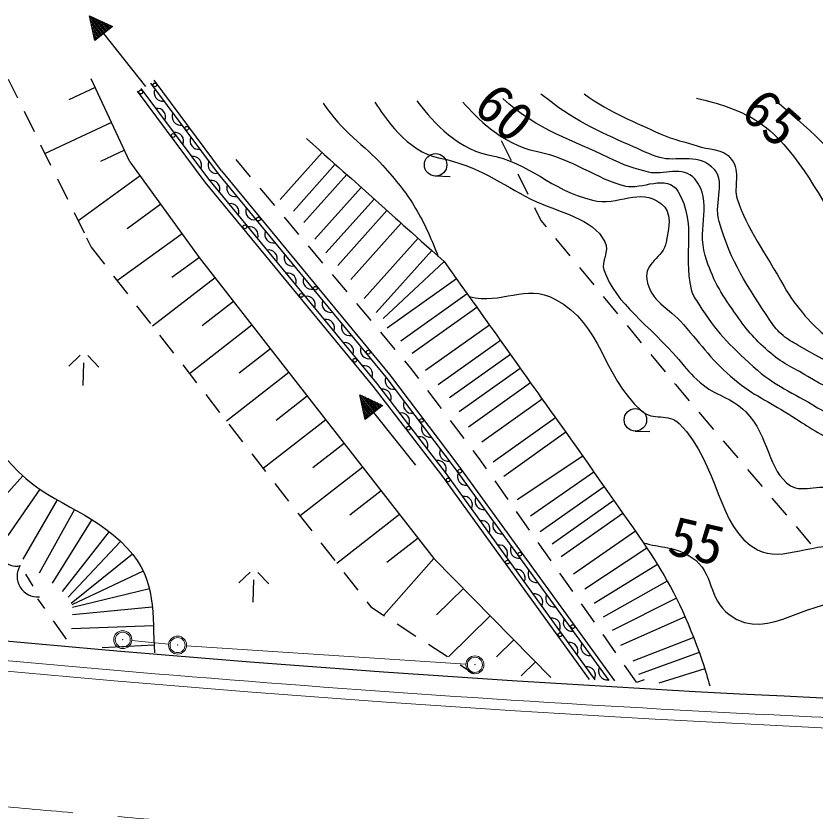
# Model space of a CAD drawing. Units: millimetres, scale not verified. Extents: x 40004 to 680061, y 20002 to 380034.
# Drawn here: x 403146 to 429757, y 272682 to 299165 of the extents above; entities that cross this region are included whole.
import ezdxf
from ezdxf.enums import TextEntityAlignment as Align

# ---------------------------------------------------------------- set-up
doc = ezdxf.new("R2010")
doc.units = ezdxf.units.MM
doc.header["$LTSCALE"] = 1000.09
doc.header["$PDMODE"] = 32
doc.header["$PDSIZE"] = 500
doc.linetypes.add('CHAIN', pattern=[18.5, 12, -1.5, 3.5, -1.5])
for name, color, linetype, lineweight in [('M-BGD', 7, 'Continuous', 25), ('M-BMK', 2, 'CHAIN', 13), ('M-BMK-ROW', 30, 'Continuous', 13), ('M-STR-STR1', 1, 'Continuous', 13)]:
    doc.layers.add(name, color=color, linetype=linetype, lineweight=lineweight)
doc.styles.add('ＭＳ ゴシック', font='')
doc.styles.get('ＭＳ ゴシック').set_extended_font_data('MS Gothic')

msp = doc.modelspace()

# ---------------------------------------------------------------- linework, layer by layer
at = {"layer": 'M-BGD'}
for p, q in [((405600, 299165), (406361, 298812)), ((405775, 298345), (405600, 299165)), ((405612, 299110), (406048, 298563)), ((405651, 299141), (406087, 298594)), ((405635, 299001), (406009, 298531)), ((405659, 298891), (405970, 298500)), ((405753, 299094), (406126, 298625)), ((405854, 299047), (406166, 298656)), ((405955, 299000), (406205, 298687)), ((406057, 298953), (406244, 298718)), ((406158, 298906), (406283, 298750)), ((406260, 298859), (406322, 298781)), ((405682, 298782), (405931, 298469)), ((405705, 298673), (405892, 298438)), ((406361, 298812), (405775, 298345)), ((407470, 296819), (406068, 298578)), ((405728, 298563), (405853, 298407)), ((405751, 298454), (405814, 298376)), ((403205, 296426), (402899, 297048)), ((406939, 294309), (405654, 297067)), ((409993, 294004), (407747, 297023)), ((405786, 296783), (404903, 296371)), ((409564, 293724), (407315, 296747)), ((407627, 296932), (409875, 293911)), ((409446, 293632), (407195, 296657)), ((403758, 295305), (403426, 295978)), ((406332, 295612), (404101, 294572)), ((404311, 294184), (403979, 294857)), ((419310, 295022), (419643, 294350)), ((406759, 294695), (405960, 294323)), ((413341, 294617), (411940, 293049)), ((410469, 294382), (410950, 293807)), ((406939, 294309), (409252, 291118)), ((413781, 294224), (412383, 292660)), ((407282, 293835), (405209, 292332)), ((409875, 293911), (415468, 287131)), ((409993, 294004), (415586, 287224)), ((414160, 293886), (412735, 292291)), ((417110, 293835), (417609, 293818)), ((419864, 293902), (420197, 293229)), ((404532, 293736), (404863, 293063)), ((415045, 286836), (409446, 293632)), ((415163, 286930), (409564, 293724)), ((411271, 293424), (411753, 292849)), ((414645, 293452), (413104, 291729)), ((415075, 293068), (413468, 291270)), ((407966, 292892), (406846, 292080)), ((420418, 292781), (420631, 292351)), ((405084, 292614), (405415, 291941)), ((412074, 292466), (412556, 291891)), ((415501, 292688), (413863, 290855)), ((415972, 292267), (414293, 290389)), ((420631, 292351), (420802, 292142)), ((405494, 291779), (405649, 291464)), ((408678, 291910), (406526, 290349)), ((416538, 291761), (414746, 289755)), ((421119, 291755), (421595, 291175)), ((405649, 291464), (406090, 290897)), ((412877, 291508), (413359, 290933)), ((416993, 291354), (415147, 289288)), ((409253, 291117), (408340, 290455)), ((409252, 291118), (417060, 281097)), ((417404, 290987), (415376, 289084)), ((421912, 290789), (422387, 290208)), ((406397, 290502), (406857, 289910)), ((409776, 290446), (407698, 288828)), ((413680, 290550), (414161, 289975)), ((417813, 290413), (415508, 288770)), ((418174, 289906), (415965, 288331)), ((422704, 289822), (423179, 289242)), ((410390, 289657), (409352, 288848)), ((414482, 289591), (414964, 289016)), ((407164, 289515), (407624, 288923)), ((418495, 289456), (416346, 287925)), ((411005, 288868), (408926, 287248)), ((418913, 288869), (416786, 287353)), ((423496, 288855), (423971, 288275)), ((407931, 288528), (408391, 287936)), ((415285, 288633), (415767, 288058)), ((419279, 288356), (417204, 286877)), ((411619, 288080), (410580, 287270)), ((405288, 287862), (404901, 287499)), ((405538, 287854), (405901, 287467)), ((416088, 287675), (416286, 287438)), ((419614, 287886), (417588, 286443)), ((424288, 287888), (424764, 287308)), ((405381, 286858), (405405, 287608)), ((408698, 287541), (409158, 286949)), ((416286, 287438), (416552, 287086)), ((419942, 287426), (417904, 285974)), ((412234, 287291), (410153, 285669)), ((415586, 287224), (417862, 284215)), ((417452, 283959), (415163, 286930)), ((415468, 287131), (417742, 284126)), ((420286, 286944), (418220, 285472)), ((425081, 286921), (425110, 286885)), ((425110, 286885), (425565, 286349)), ((417332, 283870), (415045, 286836)), ((416853, 286687), (417305, 286089)), ((409465, 286554), (409926, 285962)), ((412849, 286502), (411808, 285691)), ((414597, 286547), (415358, 286194)), ((414771, 285727), (414597, 286547)), ((414609, 286493), (415045, 285945)), ((414632, 286383), (415006, 285914)), ((414648, 286524), (415084, 285976)), ((414749, 286477), (415123, 286007)), ((414851, 286430), (415162, 286039)), ((414952, 286383), (415201, 286070)), ((415053, 286336), (415240, 286101)), ((420669, 286406), (418660, 284974)), ((414655, 286274), (414967, 285883)), ((414678, 286165), (414928, 285852)), ((415358, 286194), (414771, 285727)), ((415155, 286289), (415280, 286132)), ((415256, 286241), (415319, 286163)), ((414702, 286055), (414888, 285821)), ((414725, 285946), (414849, 285789)), ((414748, 285836), (414810, 285758)), ((416467, 284201), (415064, 285961)), ((425889, 285968), (426375, 285396)), ((410232, 285567), (410693, 284975)), ((413463, 285713), (411380, 284090)), ((417607, 285690), (418059, 285091)), ((421114, 285781), (419039, 284302)), ((421457, 285299), (419394, 283829)), ((423762, 285335), (424261, 285319)), ((426698, 285015), (427184, 284443)), ((414078, 284924), (413036, 284113)), ((411000, 284580), (411460, 283988)), ((418360, 284692), (418572, 284412)), ((422024, 284504), (419836, 283047)), ((417862, 284215), (423083, 277018)), ((418572, 284412), (418801, 284086)), ((414692, 284135), (412608, 282511)), ((422438, 277052), (417452, 283959)), ((417742, 284126), (422890, 277028)), ((422392, 283971), (420282, 282504)), ((427507, 284062), (427993, 283491)), ((403370, 283850), (402402, 282761)), ((422246, 277062), (417332, 283870)), ((419089, 283677), (419521, 283064)), ((411767, 283594), (412227, 283001)), ((422736, 283479), (420606, 281981)), ((403941, 283405), (402879, 281856)), ((415307, 283346), (414265, 282534)), ((404517, 283047), (403378, 281067)), ((423058, 283024), (421005, 281570)), ((428317, 283109), (428802, 282538)), ((405095, 282726), (403915, 280600)), ((419808, 282655), (420240, 282041)), ((405673, 282391), (404353, 280276)), ((412534, 282607), (412994, 282014)), ((415922, 282558), (413835, 280932)), ((423359, 282598), (421307, 281147)), ((429126, 282157), (429611, 281585)), ((406249, 281990), (404687, 280000)), ((423777, 282003), (421718, 280575)), ((406631, 281662), (404880, 279806)), ((413301, 281620), (413761, 281028)), ((416536, 281769), (415493, 280956)), ((420528, 281632), (420959, 281019)), ((424159, 281442), (422091, 280071)), ((407026, 281243), (404986, 279599)), ((417060, 281097), (415397, 279205)), ((417060, 281097), (420955, 277130)), ((424509, 280895), (422400, 279593)), ((403460, 280575), (403703, 280177)), ((407384, 280674), (405009, 279550)), ((410950, 280641), (410563, 280278)), ((411200, 280633), (411563, 280246)), ((414068, 280633), (414528, 280041)), ((421247, 280610), (421678, 279997)), ((411042, 279637), (411067, 280387)), ((424834, 280344), (422698, 279145)), ((407589, 280084), (405031, 279467)), ((418046, 280092), (417151, 279213)), ((403867, 279746), (404094, 279427)), ((425140, 279768), (423003, 278698)), ((407687, 279476), (405024, 279213)), ((414835, 279646), (414959, 279486)), ((414959, 279486), (415419, 279188)), ((421966, 279588), (422398, 278974)), ((418940, 279182), (417548, 277814)), ((404383, 279019), (404817, 278407)), ((415838, 278916), (416468, 278508)), ((425432, 279147), (423279, 278196)), ((407725, 278850), (404998, 278747)), ((419722, 278386), (419145, 277820)), ((422685, 278565), (423117, 277952)), ((425716, 278462), (423688, 277673)), ((407749, 278207), (406016, 278118)), ((416887, 278236), (417517, 277828)), ((425903, 277960), (423874, 277232)), ((417936, 277556), (418382, 277267)), ((420445, 277650), (419969, 277183)), ((423405, 277543), (423801, 276980)), ((426086, 277421), (424551, 276940)), ((423818, 276979), (424080, 277066))]:
    msp.add_line(p, q, dxfattribs=at)
for centre, radius in [((407772, 296869), 62.5), ((407300, 296631), 62.5), ((408839, 295423), 62.5), ((408381, 295184), 62.5), ((417122, 294209), 375), ((411219, 292401), 62.5), ((410766, 292141), 62.5), ((413118, 290096), 62.5), ((412649, 289857), 62.5), ((414880, 287968), 62.5), ((414434, 287696), 62.5), ((423774, 285710), 375), ((416653, 285692), 62.5), ((416217, 285435), 62.5), ((417931, 284003), 62.5), ((417536, 283709), 62.5), ((419926, 281239), 62.5), ((419511, 280975), 62.5), ((421686, 278825), 62.5), ((421264, 278556), 62.5)]:
    msp.add_circle(centre, radius, dxfattribs=at)
for centre, radius, start, end in [((408032, 296611), 283, 154.7302, 278.5853), ((407848, 295807), 283, 334.7222, 98.5772), ((408629, 295809), 283, 154.7302, 278.5853), ((408445, 295005), 283, 334.7222, 98.5772), ((409226, 295006), 283, 154.7302, 278.5853), ((409042, 294203), 283, 334.7222, 98.5772), ((409823, 294204), 283, 154.7302, 278.5853), ((409655, 293405), 283, 337.5601, 101.4151), ((410445, 293430), 283, 157.591, 281.4461), ((410291, 292633), 283, 337.5601, 101.4151), ((411082, 292658), 283, 157.591, 281.4461), ((410926, 291861), 283, 337.5601, 101.4151), ((411718, 291887), 283, 157.591, 281.4461), ((411562, 291089), 283, 337.5601, 101.4151), ((412354, 291116), 283, 157.591, 281.4461), ((412198, 290318), 283, 337.5601, 101.4151), ((412991, 290344), 283, 157.591, 281.4461), ((412834, 289546), 283, 337.5601, 101.4151), ((413627, 289573), 283, 157.591, 281.4461), ((413470, 288774), 283, 337.5601, 101.4151), ((414263, 288801), 283, 157.591, 281.4461), ((414106, 288002), 283, 337.5601, 101.4151), ((414900, 288030), 283, 157.591, 281.4461), ((414742, 287231), 283, 337.5601, 101.4151), ((415726, 287012), 283, 155.1851, 279.0401), ((415362, 286452), 283, 335.6996, 99.5546), ((416329, 286214), 283, 155.1851, 279.0401), ((415973, 285660), 283, 335.6996, 99.5546), ((416932, 285417), 283, 155.1851, 279.0401), ((416583, 284868), 283, 335.6996, 99.5546), ((417536, 284619), 283, 155.1851, 279.0401), ((417194, 284076), 283, 335.6996, 99.5546), ((418133, 283814), 283, 154.0262, 277.8812), ((418065, 282883), 283, 333.8945, 97.7496), ((418720, 283004), 283, 154.0262, 277.8812), ((418650, 282072), 283, 333.8945, 97.7496), ((419307, 282195), 283, 154.0262, 277.8812), ((403142, 281347), 507, 136.4235, 286.4116), ((419235, 281262), 283, 333.8945, 97.7496), ((457657, 870312), 594499, 262.05659, 271.22026), ((419894, 281386), 283, 154.0262, 277.8812), ((403869, 280500), 686, 148.2278, 274.6073), ((419820, 280451), 283, 333.8945, 97.7496), ((420481, 280576), 283, 154.0262, 277.8812), ((420406, 279640), 283, 333.8945, 97.7496), ((421069, 279767), 283, 154.0262, 277.8812), ((420991, 278829), 283, 333.8945, 97.7496), ((421656, 278957), 283, 154.0262, 277.8812), ((421576, 278018), 283, 333.8945, 97.7496), ((422243, 278148), 283, 154.0262, 277.8812), ((422161, 277207), 283, 333.8945, 97.7496), ((422830, 277338), 283, 154.0262, 277.8812)]:
    msp.add_arc(centre, radius, start, end, dxfattribs=at)
for points, knots in [([(437419, 276259), (437114, 277405), (436848, 278036), (436639, 279212), (436494, 280032), (436569, 280519), (436363, 281326), (436189, 282009), (436072, 282397), (435740, 283019), (435377, 283700), (435039, 284000), (434542, 284589), (434079, 285138), (433799, 285434), (433250, 285895), (431853, 287069), (430744, 287249), (429188, 288201), (428993, 288321), (428868, 288368), (428694, 288518), (428506, 288680), (428412, 288789), (428275, 288998), (427477, 290221), (426970, 290919), (426563, 292322), (426363, 293012), (426857, 293674), (426314, 294145), (425796, 294594), (425113, 294297), (424587, 294450), (424255, 294546), (423960, 294697), (423565, 294871), (422596, 295299), (421651, 295723), (420630, 296565)], [0, 0, 0, 0, 1, 1, 1, 2, 2, 2, 3, 3, 3, 4, 4, 4, 5, 5, 5, 6, 6, 6, 7, 7, 7, 8, 8, 8, 9, 9, 9, 10, 10, 10, 11, 11, 11, 12, 12, 12, 13, 13, 13, 13]), ([(422067, 296570), (422980, 295928), (423785, 295615), (424596, 295242), (425057, 295030), (425447, 294973), (425828, 294836), (426191, 294705), (426688, 294773), (426979, 294388), (427292, 293974), (427034, 293466), (427163, 293072), (427483, 292088), (428095, 291283), (428728, 290155), (428959, 289742), (429126, 289530), (429433, 289170), (430817, 287545), (432377, 287587), (434095, 286321), (434116, 286306), (434130, 286299), (434146, 286280), (434170, 286253), (434179, 286234), (434199, 286205), (434221, 286173), (434230, 286153), (434252, 286121), (435070, 284948), (435794, 284469), (436473, 283210), (437132, 281988), (437383, 281225), (437700, 279873), (437752, 279650), (437733, 279516), (437776, 279291), (437838, 278965), (437908, 278791), (437993, 278470), (438183, 277753), (438280, 277349), (438481, 276636), (438526, 276474), (438566, 276330), (438603, 276196)], [0, 0, 0, 0, 1, 1, 1, 2, 2, 2, 3, 3, 3, 4, 4, 4, 5, 5, 5, 6, 6, 6, 7, 7, 7, 8, 8, 8, 9, 9, 9, 10, 10, 10, 11, 11, 11, 12, 12, 12, 13, 13, 13, 14, 14, 14, 15, 15, 15, 16, 16, 16, 16]), ([(413381, 296257), (413996, 295321), (414759, 294847), (415363, 294185), (415807, 293697), (416122, 293299), (416399, 292850), (416708, 292348), (416944, 291835), (417207, 291147)], [0, 0, 0, 0, 1, 1, 1, 2, 2, 2, 3, 3, 3, 3]), ([(415099, 296298), (415414, 295808), (416163, 294644), (417257, 294432), (418524, 294186), (419347, 293537), (420273, 293079), (421277, 292583), (422350, 292443), (422757, 291645), (422923, 291317), (422630, 290983), (422726, 290705), (423122, 289555), (424240, 288880), (425221, 287718), (425483, 287407), (425620, 287220), (425928, 286955), (426463, 286493), (426956, 286484), (427450, 285980), (428237, 285178), (428184, 284004), (428942, 283519), (429364, 283249), (430003, 283667), (430536, 283338), (431635, 282659), (432407, 282139), (432771, 280900), (432942, 280319), (432784, 279953), (432852, 279351), (432952, 278470), (433142, 277996), (433270, 277119), (433304, 276886), (433345, 276673), (433386, 276472)], [0, 0, 0, 0, 1, 1, 1, 2, 2, 2, 3, 3, 3, 4, 4, 4, 5, 5, 5, 6, 6, 6, 7, 7, 7, 8, 8, 8, 9, 9, 9, 10, 10, 10, 11, 11, 11, 12, 12, 12, 13, 13, 13, 13]), ([(416492, 296340), (416884, 295839), (417724, 294767), (418865, 294545), (420319, 294263), (420903, 293382), (422341, 293031), (423209, 292819), (423921, 293469), (424625, 292921), (425026, 292609), (424898, 292131), (424801, 291633), (424698, 291099), (424066, 290939), (424151, 290402), (424270, 289651), (424877, 289465), (425376, 288892), (426018, 288153), (426326, 287679), (427079, 287053), (427722, 286518), (428179, 286349), (428883, 285898), (429149, 285728), (429352, 285600), (429566, 285465), (429818, 285307), (430076, 285185), (430372, 284960), (430786, 284646), (431045, 284340), (431332, 284039), (432048, 283291), (433083, 282766), (433516, 281547), (433822, 280690), (433536, 280124), (433639, 279220), (433693, 278745), (433802, 278491), (433864, 278016), (433944, 277415), (434067, 276910), (434175, 276430)], [0, 0, 0, 0, 1, 1, 1, 2, 2, 2, 3, 3, 3, 4, 4, 4, 5, 5, 5, 6, 6, 6, 7, 7, 7, 8, 8, 8, 9, 9, 9, 10, 10, 10, 11, 11, 11, 12, 12, 12, 13, 13, 13, 14, 14, 14, 15, 15, 15, 15]), ([(418025, 296290), (418473, 295812), (419345, 294877), (420473, 294659), (421694, 294422), (422472, 293732), (423440, 293500), (423973, 293372), (424841, 293921), (425188, 293329), (425841, 292214), (425339, 291309), (425636, 290052), (425685, 289845), (425772, 289749), (425885, 289569), (426456, 288654), (426900, 288212), (427700, 287488), (428437, 286823), (428991, 286632), (429841, 286118), (430414, 285772), (430806, 285687), (431331, 285272), (431978, 284761), (432245, 284368), (432815, 283773), (433394, 283169), (434027, 282997), (434262, 282194), (434604, 281029), (434313, 280299), (434425, 279089), (434432, 279020), (434448, 278983), (434458, 278914), (434519, 278496), (434512, 278256), (434579, 277839), (434666, 277294), (434709, 276836), (434762, 276399)], [0, 0, 0, 0, 1, 1, 1, 2, 2, 2, 3, 3, 3, 4, 4, 4, 5, 5, 5, 6, 6, 6, 7, 7, 7, 8, 8, 8, 9, 9, 9, 10, 10, 10, 11, 11, 11, 12, 12, 12, 13, 13, 13, 14, 14, 14, 14]), ([(436063, 276330), (436010, 276750), (435999, 277168), (435883, 277692), (435757, 278260), (435597, 278558), (435503, 279133), (435269, 280550), (435332, 281375), (435026, 282778), (435021, 282799), (435017, 282810), (435007, 282828), (434997, 282848), (434987, 282857), (434973, 282874), (433997, 283999), (433452, 284651), (432290, 285584), (431318, 286364), (430583, 286517), (429514, 287160), (428991, 287475), (428654, 287597), (428197, 288003), (427701, 288444), (427459, 288738), (427080, 289283), (426603, 289970), (426340, 290386), (426099, 291187), (425810, 292150), (426393, 292963), (425751, 293737), (425364, 294204), (424685, 293842), (424215, 293960), (423782, 294069), (423371, 294195), (422873, 294446), (421747, 295012), (420506, 295341), (419356, 296417)], [0, 0, 0, 0, 1, 1, 1, 2, 2, 2, 3, 3, 3, 4, 4, 4, 5, 5, 5, 6, 6, 6, 7, 7, 7, 8, 8, 8, 9, 9, 9, 10, 10, 10, 11, 11, 11, 12, 12, 12, 13, 13, 13, 14, 14, 14, 14]), ([(425811, 296426), (426232, 296328), (427173, 296108), (427898, 295618), (428231, 295393), (428521, 295130), (428841, 294742), (429931, 293422), (430384, 292116), (431359, 291155), (431738, 290782), (432225, 290583), (432767, 290197), (433385, 289757), (433753, 289526), (434284, 288983), (435024, 288225), (435258, 287647), (435843, 286764), (436476, 285807), (436762, 285226), (437412, 284281), (437604, 284002), (437778, 283890), (437938, 283592), (438154, 283190), (438137, 282904), (438341, 282496), (438769, 281641), (439236, 281286), (439634, 280417), (440035, 279540), (440154, 279003), (440422, 278076), (440473, 277900), (440494, 277799), (440543, 277622), (440703, 277038), (440845, 276538), (440985, 276070)], [0, 0, 0, 0, 1, 1, 1, 2, 2, 2, 3, 3, 3, 4, 4, 4, 5, 5, 5, 6, 6, 6, 7, 7, 7, 8, 8, 8, 9, 9, 9, 10, 10, 10, 11, 11, 11, 12, 12, 12, 13, 13, 13, 13]), ([(428482, 296317), (429281, 295629), (430656, 294445), (431797, 293018), (432244, 292458), (432509, 291970), (432903, 291555), (433311, 291125), (433854, 290881), (434353, 290334), (435411, 289174), (435791, 288349), (436664, 287044), (437302, 286092), (437514, 285457), (438232, 284565), (438420, 284331), (438584, 284248), (438754, 284001), (438854, 283855), (438872, 283751), (438958, 283596), (439511, 282587), (440034, 282140), (440514, 281093), (440907, 280236), (440894, 279663), (441285, 278804), (441443, 278457), (441665, 278333), (441812, 277981), (442134, 277215), (442315, 276684), (442508, 276019)], [0, 0, 0, 0, 1, 1, 1, 2, 2, 2, 3, 3, 3, 4, 4, 4, 5, 5, 5, 6, 6, 6, 7, 7, 7, 8, 8, 8, 9, 9, 9, 10, 10, 10, 11, 11, 11, 11]), ([(418244, 289816), (419321, 289538), (420115, 290265), (421095, 289736), (422714, 288861), (422613, 287244), (423978, 286011), (424362, 285663), (424873, 285960), (425236, 285589), (426586, 284208), (426477, 282119), (427836, 281385), (428683, 280928), (429739, 281722), (430913, 281465), (431541, 281328), (431801, 280855), (432025, 280253), (432130, 279970), (432036, 279782), (432066, 279482), (432183, 278293), (432452, 277616), (432633, 276512)], [0, 0, 0, 0, 1, 1, 1, 2, 2, 2, 3, 3, 3, 4, 4, 4, 5, 5, 5, 6, 6, 6, 7, 7, 7, 8, 8, 8, 8]), ([(401890, 285795), (402034, 285562), (402188, 285324), (402354, 285082), (402591, 284737), (402707, 284527), (402992, 284220), (404260, 282852), (405586, 282786), (406864, 281428), (407856, 280375), (407671, 279204), (407764, 277950)], [0, 0, 0, 0, 1, 1, 1, 2, 2, 2, 3, 3, 3, 4, 4, 4, 4]), ([(422024, 284504), (424055, 281536), (424998, 280598), (426001, 277681), (426113, 277356), (426178, 277110), (426253, 276850)], [0, 0, 0, 0, 1, 1, 1, 2, 2, 2, 2]), ([(424040, 281621), (424596, 281447), (425105, 281499), (425668, 281121), (426402, 280628), (426189, 279747), (426901, 279223), (428264, 278219), (429569, 279962), (431219, 279587), (431247, 279581), (431277, 279590), (431288, 279564), (431763, 278425), (431854, 277577), (431952, 276548)], [0, 0, 0, 0, 1, 1, 1, 2, 2, 2, 3, 3, 3, 4, 4, 4, 5, 5, 5, 5])]:
    msp.add_open_spline(points, degree=3, knots=knots, dxfattribs=at)
for points in [[(412825, 295079), (415114, 293033), (415114, 293033), (417404, 290987)], [(417404, 290987), (419714, 287745), (419714, 287745), (422024, 284504)]]:
    msp.add_open_spline(points, degree=3, dxfattribs=at)
at = {"layer": 'M-BMK'}
msp.add_arc((457657, 870312), 599999, 262.05659, 270.93159, dxfattribs=at)
at = {"layer": 'M-BMK-ROW'}
for p, q in [((408228, 278238), (407002, 278361)), ((418131, 277572), (408826, 278188))]:
    msp.add_line(p, q, dxfattribs=at)
for centre in [(406703, 278391), (408527, 278208), (418430, 277552)]:
    msp.add_circle(centre, 300, dxfattribs=at)
for p in [(406703, 278391), (408527, 278208), (418430, 277552)]:
    msp.add_point(p, dxfattribs=at)
at = {"layer": 'M-STR-STR1'}
msp.add_lwpolyline([(402779, 277698), (403403, 277641), (404026, 277584), (404650, 277528), (405274, 277473), (405898, 277418), (406522, 277364), (407146, 277310), (407770, 277257), (408394, 277205), (409018, 277154), (409642, 277103), (410266, 277053), (410890, 277003), (411515, 276954), (412139, 276906), (412763, 276858), (413388, 276811), (414012, 276765), (414637, 276720), (415262, 276675), (415886, 276630), (416511, 276587), (417136, 276544), (417761, 276501), (418385, 276460), (419010, 276419), (419635, 276378), (420260, 276339), (420885, 276300), (421510, 276261), (422135, 276224), (422760, 276187), (423386, 276150), (424011, 276115), (424636, 276079), (425261, 276045), (425887, 276011), (426512, 275978), (427137, 275946), (427763, 275914), (428388, 275883), (429014, 275852), (429639, 275823), (430265, 275793)], dxfattribs=at)
msp.add_arc((457657, 870312), 595499, 262.05659, 271.22026, dxfattribs=at)

# ---------------------------------------------------------------- texts
at = {"layer": 'M-BGD', "style": 'ＭＳ ゴシック'}
for s, rotation, p in [('60', 318.628, (419426, 295960)), ('65', 318.628, (428324, 295789)), ('55', 346.848, (425819, 281690))]:
    msp.add_text(s, height=1320, rotation=rotation, dxfattribs=at).set_placement(p, align=Align.MIDDLE_CENTER)

doc.saveas('drawing.dxf')
